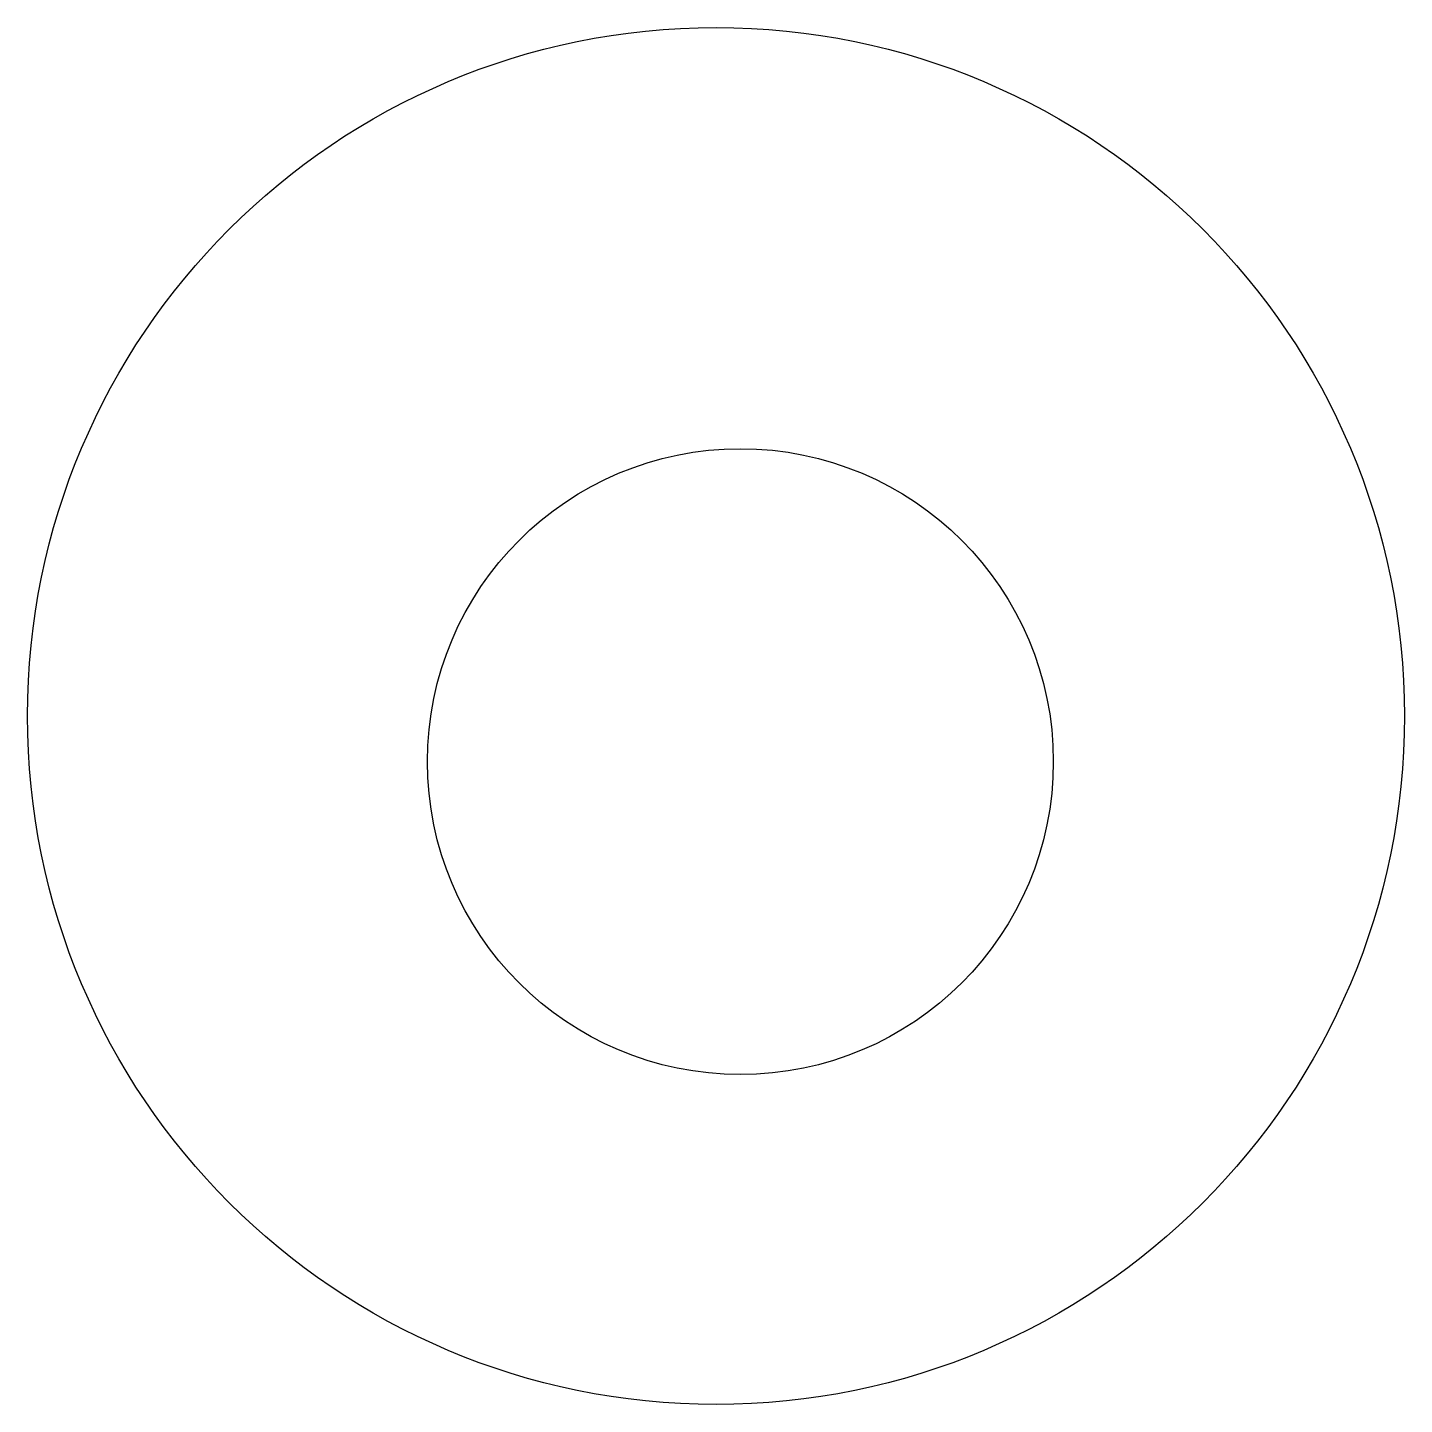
# Model space of a CAD drawing. Header units: millimetres. Extents: x 109.5 to 175.5, y 192 to 258.
import ezdxf

# ---------------------------------------------------------------- set-up
doc = ezdxf.new("R2010")
doc.units = ezdxf.units.MM
doc.layers.get('0').update_dxf_attribs({"linetype": 'CONTINUOUS'})

msp = doc.modelspace()

# ---------------------------------------------------------------- linework, layer by layer
for centre, radius in [((142.453, 225.011), 33), ((143.622, 222.824), 15)]:
    msp.add_circle(centre, radius)

doc.saveas('drawing.dxf')
